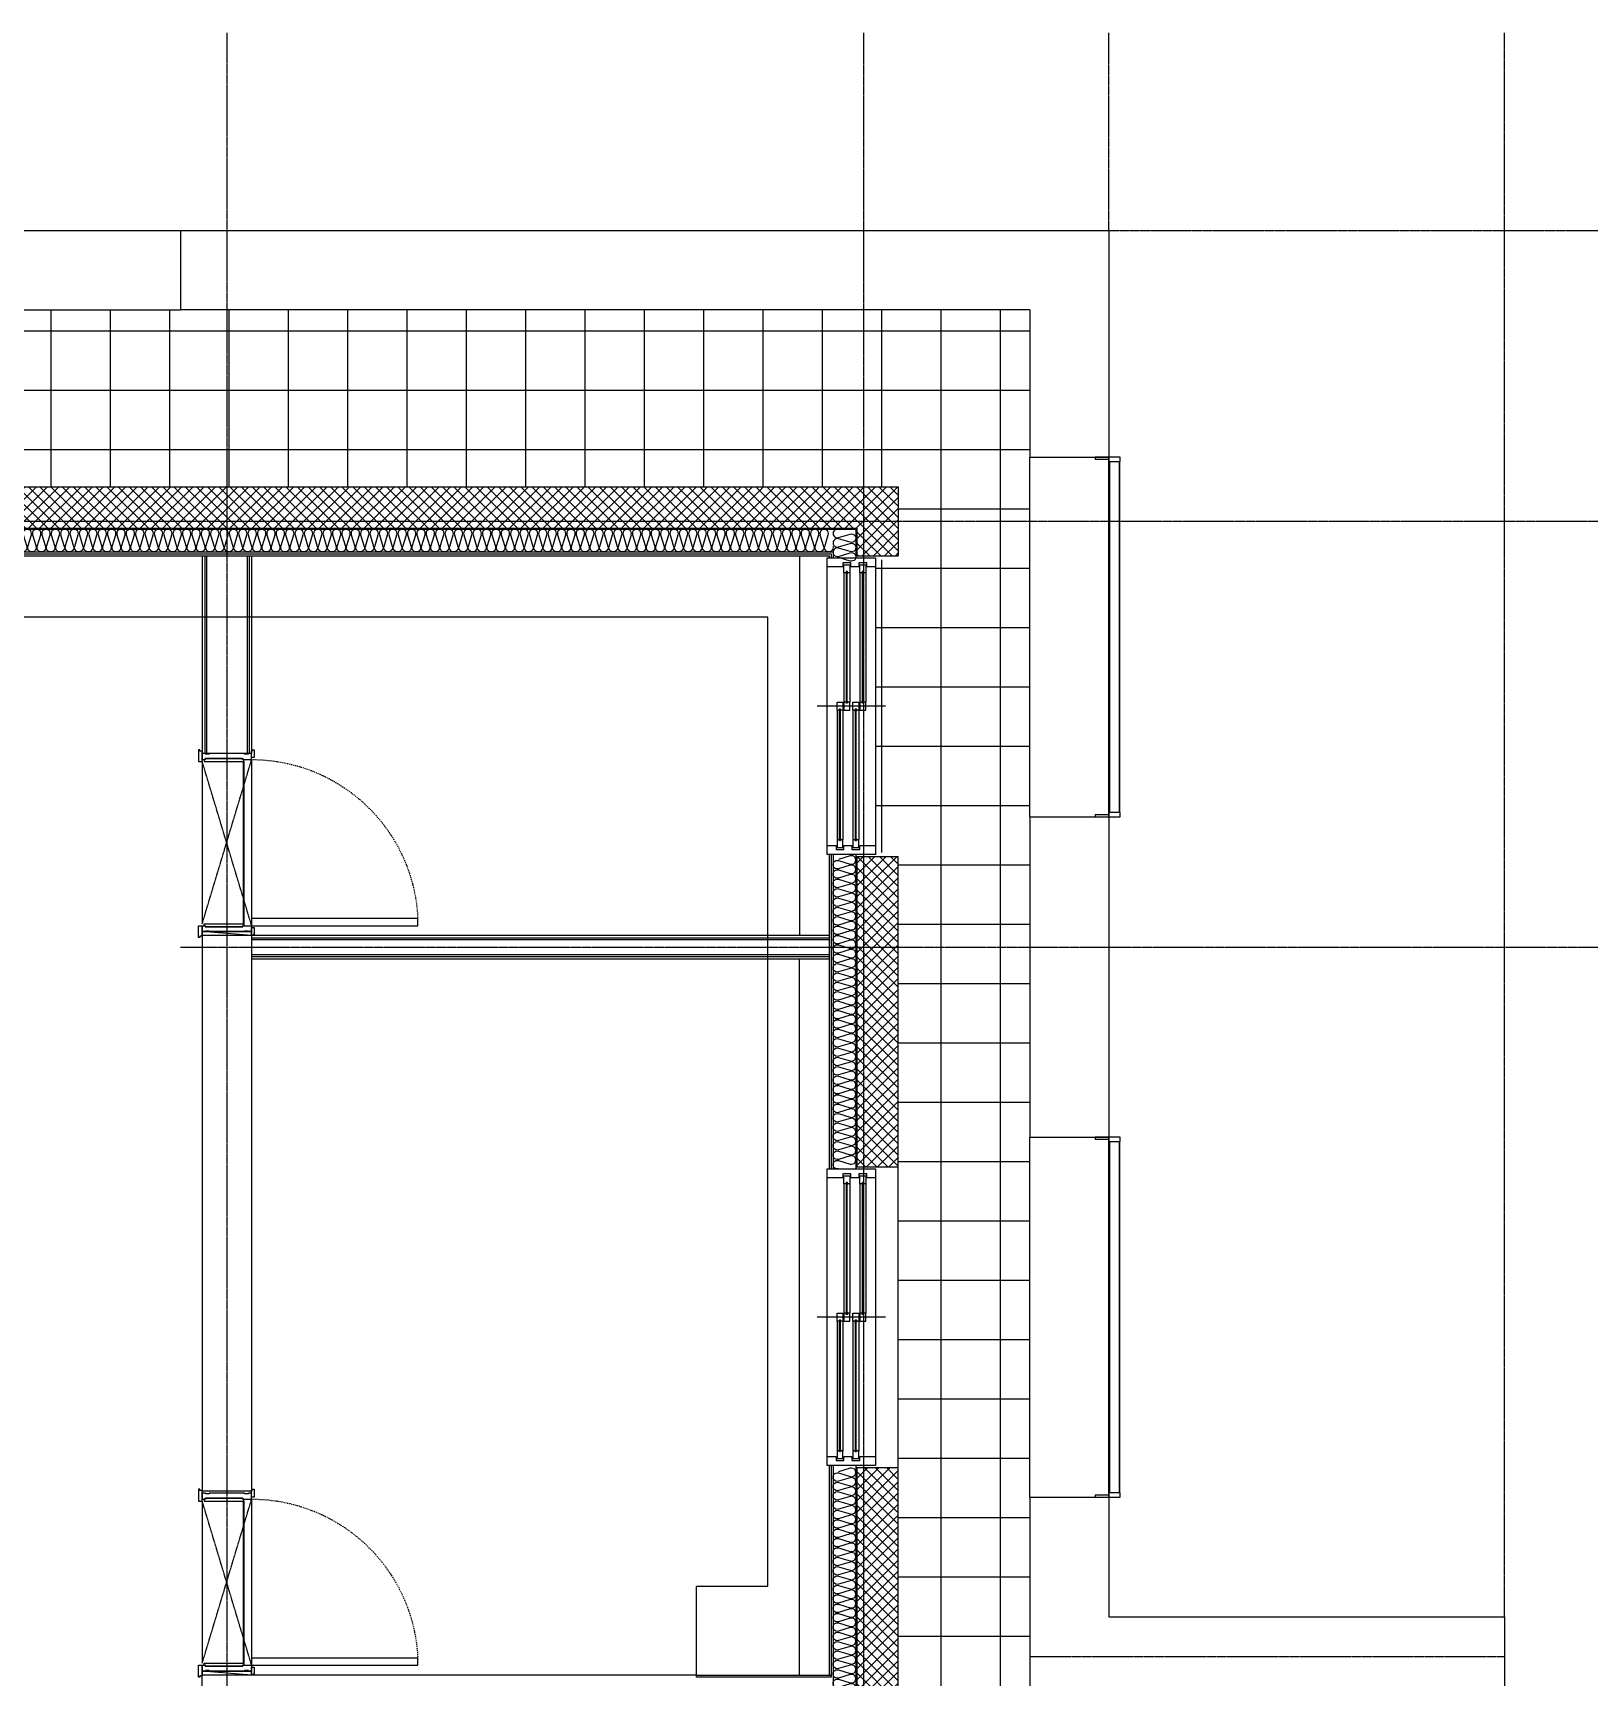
# Model space of a CAD drawing. Header units: millimetres. Extents: x 18456 to 179493, y -203649 to 469211.
# Drawn here: x 150843 to 158712, y 204891 to 213206 of the extents above; entities that cross this region are included whole.
import ezdxf

# ---------------------------------------------------------------- set-up
doc = ezdxf.new("R2010")
doc.units = ezdxf.units.MM
for name, pattern in [('X-평면도(기본형)$0$CEN', [52.5, 50, -1, 0.5, -1]), ('X-평면도(기본형)$0$DASHDOTX2', [2, 1, -0.5, 0, -0.5]), ('X-평면도(기본형)$0$HID', [2.8, 1.8, -1]), ('X-평면도(기본형)$0$HID2', [7.5, 6, -1.5])]:
    doc.linetypes.add(name, pattern=pattern)
for name, color, linetype, true_color in [('X-평면도(기본형)$0$40HAT', 9, 'Continuous', 0x808080), ('X-평면도(기본형)$0$4ELE', 4, 'Continuous', 0x00ffff), ('X-평면도(기본형)$0$4GYP', 4, 'Continuous', 0x00ffff), ('X-평면도(기본형)$0$7GYP', 7, 'Continuous', 0x000000), ('X-평면도(기본형)$0$AHID', 5, 'X-평면도(기본형)$0$HID', 0x0000ff), ('X-평면도(기본형)$0$CEN', 1, 'X-평면도(기본형)$0$CEN', 0xff0000), ('X-평면도(기본형)$0$DOOR', 4, 'Continuous', 0x00ffff), ('X-평면도(기본형)$0$ETC', 9, 'Continuous', 0x808080), ('X-평면도(기본형)$0$FIN', 9, 'Continuous', 0x808080), ('X-평면도(기본형)$0$INS', 9, 'Continuous', 0x808080), ('X-평면도(기본형)$0$INSUL', 9, 'Continuous', 0x808080), ('X-평면도(기본형)$0$TIL', 5, 'Continuous', 0x0000ff), ('X-평면도(기본형)$0$UIS', 7, 'X-평면도(기본형)$0$HID2', 0x000000), ('X-평면도(기본형)$0$W1', 2, 'Continuous', 0xffff00), ('X-평면도(기본형)$0$W2', 3, 'Continuous', 0x00ff00), ('X-평면도(기본형)$0$WID', 4, 'Continuous', 0x00ffff)]:
    doc.layers.add(name, color=color, linetype=linetype, true_color=true_color)
pattern_1 = [(315, (-175757.42, 45286.295), (28.2842712, 28.2842712), []), (45, (-175757.42, 45286.295), (-28.2842712, 28.2842712), [])]

# ---------------------------------------------------------------- blocks, each defined once
blk = doc.blocks.new('U66 (X-평면도(기본형)$0$ng)')
at = {"color": 0, "linetype": 'ByBlock', "lineweight": -2}
for p, q in [((-910, -103.5), (-910, 22.5)), ((-910, 22.5), (-900, 22.5)), ((-900, 22.5), (-900, -47.5)), ((900, 22.5), (910, 22.5)), ((900, -47.5), (900, 22.5)), ((910, 22.5), (910, -103.5)), ((-910, -47.5), (-888, -47.5)), ((-888, -47.5), (-888, -50.5)), ((888, -50.5), (-888, -50.5)), ((-888, -50.5), (-888, -100.5)), ((-888, -50.5), (888, -50.5)), ((888, -50.5), (888, -47.5)), ((888, -47.5), (910, -47.5)), ((888, -100.5), (888, -50.5)), ((-888, -103.5), (-910, -103.5)), ((-888, -100.5), (888, -100.5)), ((888, -100.5), (-888, -100.5)), ((-888, -100.5), (-888, -103.5)), ((888, -103.5), (888, -100.5)), ((910, -103.5), (888, -103.5))]:
    blk.add_line(p, q, dxfattribs=at)
blk = doc.blocks.new('X-평면도(기본형)$0$DW1500')
at = {"layer": 'X-평면도(기본형)$0$WID', "color": 8, "true_color": 0x808080}
for p, q in [((1455, 0), (45, 0)), ((766.5, -63), (1428.5, -63)), ((766.5, -63), (766.5, -67)), ((766.5, -67), (1428.5, -67)), ((1428.5, -63), (1428.5, -67)), ((71.5, -98), (733.5, -98)), ((71.5, -98), (71.5, -102)), ((71.5, -102), (733.5, -102)), ((733.5, -98), (733.5, -102)), ((766.5, -143), (1428.5, -143)), ((766.5, -143), (766.5, -147)), ((766.5, -147), (1428.5, -147)), ((1428.5, -143), (1428.5, -147)), ((45, -245), (1455, -245)), ((71.5, -178), (733.5, -178)), ((71.5, -178), (71.5, -182)), ((71.5, -182), (733.5, -182)), ((733.5, -178), (733.5, -182))]:
    blk.add_line(p, q, dxfattribs=at)
at = {"layer": 'X-평면도(기본형)$0$WID', "color": 1, "true_color": 0xff0000}
blk.add_line((750, 50), (750, -295), dxfattribs=at)
at = {"layer": 'X-평면도(기본형)$0$WID'}
for p, q in [((1425, -50), (770, -50)), ((1425, -80), (770, -80)), ((730, -85), (75, -85)), ((730, -115), (75, -115)), ((730, -165), (75, -165)), ((1425, -130), (770, -130)), ((1425, -160), (770, -160)), ((730, -195), (75, -195))]:
    blk.add_line(p, q, dxfattribs=at)
for points in [[(0, -245), (45, -245), (45, -200), (25, -200), (25, -160), (45, -160), (45, -120), (25, -120), (25, -80), (45, -80), (45, 0), (0, 0)], [(1500, 0), (1455, 0), (1455, -45), (1475, -45), (1475, -85), (1455, -85), (1455, -125), (1475, -125), (1475, -165), (1455, -165), (1455, -245), (1500, -245)], [(770, -80), (730, -80), (730, -50), (770, -50), (770, -60), (764.5, -61.8), (764.5, -68.2), (770, -70)], [(1425, -80), (1465, -80), (1465, -50), (1425, -50), (1425, -60), (1430.5, -61.8), (1430.5, -68.2), (1425, -70)], [(75, -115), (35, -115), (35, -85), (75, -85), (75, -95), (69.5, -96.8), (69.5, -103.2), (75, -105)], [(75, -195), (35, -195), (35, -165), (75, -165), (75, -175), (69.5, -176.8), (69.5, -183.2), (75, -185)], [(730, -115), (770, -115), (770, -85), (730, -85), (730, -95), (735.5, -96.8), (735.5, -103.2), (730, -105)], [(770, -160), (730, -160), (730, -130), (770, -130), (770, -140), (764.5, -141.8), (764.5, -148.2), (770, -150)], [(730, -195), (770, -195), (770, -165), (730, -165), (730, -175), (735.5, -176.8), (735.5, -183.2), (730, -185)], [(1425, -160), (1465, -160), (1465, -130), (1425, -130), (1425, -140), (1430.5, -141.8), (1430.5, -148.2), (1425, -150)]]:
    blk.add_lwpolyline(points, close=True, dxfattribs=at)
at = {"layer": 'X-평면도(기본형)$0$WID', "color": 8, "true_color": 0x808080}
for points in [[(770, -59.2), (772.7, -60.6), (773.3, -61.6), (773.8, -63)], [(770, -70.8), (772.7, -69.4), (773.3, -68.4), (773.8, -67)], [(1425, -59.2), (1422.3, -60.6), (1421.7, -61.6), (1421.2, -63)], [(1425, -70.8), (1422.3, -69.4), (1421.7, -68.4), (1421.2, -67)], [(75, -94.2), (77.7, -95.6), (78.3, -96.6), (78.8, -98)], [(75, -105.8), (77.7, -104.4), (78.3, -103.4), (78.8, -102)], [(730, -94.2), (727.3, -95.6), (726.7, -96.6), (726.2, -98)], [(730, -105.8), (727.3, -104.4), (726.7, -103.4), (726.2, -102)], [(770, -139.2), (772.7, -140.6), (773.3, -141.6), (773.8, -143)], [(770, -150.8), (772.7, -149.4), (773.3, -148.4), (773.8, -147)], [(1425, -139.2), (1422.3, -140.6), (1421.7, -141.6), (1421.2, -143)], [(1425, -150.8), (1422.3, -149.4), (1421.7, -148.4), (1421.2, -147)], [(75, -174.2), (77.7, -175.6), (78.3, -176.6), (78.8, -178)], [(75, -185.8), (77.7, -184.4), (78.3, -183.4), (78.8, -182)], [(730, -174.2), (727.3, -175.6), (726.7, -176.6), (726.2, -178)], [(730, -185.8), (727.3, -184.4), (726.7, -183.4), (726.2, -182)]]:
    blk.add_lwpolyline(points, dxfattribs=at)
blk = doc.blocks.new('U180 (X-평면도(기본형)$0$ins-l)')
at = {"layer": 'X-평면도(기본형)$0$INSUL', "color": 8, "true_color": 0x808080}
for p, q in [((36.9, 24.2), (21.4, 75.8)), ((57.5, 75.8), (42, 24.2)), ((78.1, 24.2), (62.6, 75.8)), ((98.7, 75.8), (83.2, 24.2)), ((119.3, 24.2), (103.8, 75.8)), ((139.9, 75.8), (124.5, 24.2)), ((160.5, 24.2), (145.1, 75.8)), ((181.1, 75.8), (165.7, 24.2)), ((201.7, 24.2), (186.3, 75.8)), ((222.3, 75.8), (206.9, 24.2)), ((243, 24.2), (227.5, 75.8)), ((263.6, 75.8), (248.1, 24.2)), ((284.2, 24.2), (268.7, 75.8)), ((304.8, 75.8), (289.3, 24.2)), ((325.4, 24.2), (309.9, 75.8)), ((346, 75.8), (330.6, 24.2)), ((366.6, 24.2), (351.2, 75.8)), ((387.2, 75.8), (371.8, 24.2)), ((407.8, 24.2), (392.4, 75.8)), ((428.4, 75.8), (413, 24.2)), ((449.1, 24.2), (433.6, 75.8)), ((469.7, 75.8), (454.2, 24.2)), ((490.3, 24.2), (474.8, 75.8)), ((510.9, 75.8), (495.4, 24.2)), ((531.5, 24.2), (516, 75.8)), ((552.1, 75.8), (536.6, 24.2)), ((572.7, 24.2), (557.3, 75.8)), ((593.3, 75.8), (577.9, 24.2)), ((613.9, 24.2), (598.5, 75.8)), ((634.5, 75.8), (619.1, 24.2)), ((655.2, 24.2), (639.7, 75.8)), ((675.8, 75.8), (660.3, 24.2)), ((696.4, 24.2), (680.9, 75.8)), ((717, 75.8), (701.5, 24.2)), ((737.6, 24.2), (722.1, 75.8)), ((758.2, 75.8), (742.7, 24.2)), ((778.8, 24.2), (763.4, 75.8)), ((799.4, 75.8), (784, 24.2)), ((820, 24.2), (804.6, 75.8)), ((840.6, 75.8), (825.2, 24.2)), ((861.3, 24.2), (845.8, 75.8)), ((881.9, 75.8), (866.4, 24.2)), ((902.5, 24.2), (887, 75.8)), ((923.1, 75.8), (907.6, 24.2)), ((943.7, 24.2), (928.2, 75.8)), ((964.3, 75.8), (948.8, 24.2)), ((984.9, 24.2), (969.5, 75.8)), ((1005.5, 75.8), (990.1, 24.2)), ((1026.1, 24.2), (1010.7, 75.8)), ((1046.7, 75.8), (1031.3, 24.2)), ((1067.4, 24.2), (1051.9, 75.8)), ((1088, 75.8), (1072.5, 24.2)), ((1108.6, 24.2), (1093.1, 75.8)), ((1129.2, 75.8), (1113.7, 24.2)), ((1149.8, 24.2), (1134.3, 75.8)), ((1170.4, 75.8), (1154.9, 24.2))]:
    blk.add_line(p, q, dxfattribs=at)
at = {"layer": 'X-평면도(기본형)$0$INSUL', "color": 8, "true_color": 0x808080, "extrusion": (0, 0, -1)}
for centre in [(-39.4, 81.2), (-80.7, 81.2), (-121.9, 81.2), (-163.1, 81.2), (-204.3, 81.2), (-245.5, 81.2), (-286.8, 81.2), (-328, 81.2), (-369.2, 81.2), (-410.4, 81.2), (-451.6, 81.2), (-492.9, 81.2), (-534.1, 81.2), (-575.3, 81.2), (-616.5, 81.2), (-657.7, 81.2), (-699, 81.2), (-740.2, 81.2), (-781.4, 81.2), (-822.6, 81.2), (-863.8, 81.2), (-905.1, 81.2), (-946.3, 81.2), (-987.5, 81.2), (-1028.7, 81.2), (-1069.9, 81.2), (-1111.1, 81.2), (-1152.4, 81.2)]:
    blk.add_arc(centre, 18.8, 343.30076, 196.69924, dxfattribs=at)
at = {"layer": 'X-평면도(기본형)$0$INSUL', "color": 8, "true_color": 0x808080}
for centre in [(18.8, 18.8), (60, 18.8), (101.3, 18.8), (142.5, 18.8), (183.7, 18.8), (224.9, 18.8), (266.1, 18.8), (307.4, 18.8), (348.6, 18.8), (389.8, 18.8), (431, 18.8), (472.2, 18.8), (513.5, 18.8), (554.7, 18.8), (595.9, 18.8), (637.1, 18.8), (678.3, 18.8), (719.6, 18.8), (760.8, 18.8), (802, 18.8), (843.2, 18.8), (884.4, 18.8), (925.7, 18.8), (966.9, 18.8), (1008.1, 18.8), (1049.3, 18.8), (1090.5, 18.8), (1131.8, 18.8)]:
    blk.add_arc(centre, 18.8, 163.30076, 16.69924, dxfattribs=at)
blk = doc.blocks.new('U148 (X-평면도(기본형)$0$ins-l)')
at = {"layer": 'X-평면도(기본형)$0$INSUL', "color": 8, "true_color": 0x808080}
for p, q in [((36.9, 24.2), (21.4, 75.8)), ((57.5, 75.8), (42, 24.2)), ((78.1, 24.2), (62.6, 75.8)), ((98.7, 75.8), (83.2, 24.2)), ((119.3, 24.2), (103.8, 75.8)), ((139.9, 75.8), (124.5, 24.2))]:
    blk.add_line(p, q, dxfattribs=at)
at = {"layer": 'X-평면도(기본형)$0$INSUL', "color": 8, "true_color": 0x808080, "extrusion": (0, 0, -1)}
for centre in [(-39.4, 81.2), (-80.7, 81.2), (-121.9, 81.2)]:
    blk.add_arc(centre, 18.8, 343.30076, 196.69924, dxfattribs=at)
at = {"layer": 'X-평면도(기본형)$0$INSUL', "color": 8, "true_color": 0x808080}
for centre in [(18.8, 18.8), (60, 18.8), (101.3, 18.8)]:
    blk.add_arc(centre, 18.8, 163.30076, 16.69924, dxfattribs=at)
blk = doc.blocks.new('U149 (X-평면도(기본형)$0$ins-l)')
at = {"layer": 'X-평면도(기본형)$0$INSUL', "color": 8, "true_color": 0x808080}
for p, q in [((36.9, 24.2), (21.4, 75.8)), ((57.5, 75.8), (42, 24.2)), ((78.1, 24.2), (62.6, 75.8)), ((98.7, 75.8), (83.2, 24.2)), ((119.3, 24.2), (103.8, 75.8)), ((139.9, 75.8), (124.5, 24.2)), ((160.5, 24.2), (145.1, 75.8)), ((181.1, 75.8), (165.7, 24.2)), ((201.7, 24.2), (186.3, 75.8)), ((222.3, 75.8), (206.9, 24.2)), ((243, 24.2), (227.5, 75.8)), ((263.6, 75.8), (248.1, 24.2)), ((284.2, 24.2), (268.7, 75.8)), ((304.8, 75.8), (289.3, 24.2)), ((325.4, 24.2), (309.9, 75.8)), ((346, 75.8), (330.6, 24.2)), ((366.6, 24.2), (351.2, 75.8)), ((387.2, 75.8), (371.8, 24.2)), ((407.8, 24.2), (392.4, 75.8)), ((428.4, 75.8), (413, 24.2)), ((449.1, 24.2), (433.6, 75.8)), ((469.7, 75.8), (454.2, 24.2)), ((490.3, 24.2), (474.8, 75.8)), ((510.9, 75.8), (495.4, 24.2)), ((531.5, 24.2), (516, 75.8)), ((552.1, 75.8), (536.6, 24.2)), ((572.7, 24.2), (557.3, 75.8)), ((593.3, 75.8), (577.9, 24.2)), ((613.9, 24.2), (598.5, 75.8)), ((634.5, 75.8), (619.1, 24.2)), ((655.2, 24.2), (639.7, 75.8)), ((675.8, 75.8), (660.3, 24.2)), ((696.4, 24.2), (680.9, 75.8)), ((717, 75.8), (701.5, 24.2)), ((737.6, 24.2), (722.1, 75.8)), ((758.2, 75.8), (742.7, 24.2)), ((778.8, 24.2), (763.4, 75.8)), ((799.4, 75.8), (784, 24.2)), ((820, 24.2), (804.6, 75.8)), ((840.6, 75.8), (825.2, 24.2)), ((861.3, 24.2), (845.8, 75.8)), ((881.9, 75.8), (866.4, 24.2)), ((902.5, 24.2), (887, 75.8)), ((923.1, 75.8), (907.6, 24.2)), ((943.7, 24.2), (928.2, 75.8)), ((964.3, 75.8), (948.8, 24.2)), ((984.9, 24.2), (969.5, 75.8)), ((1005.5, 75.8), (990.1, 24.2)), ((1026.1, 24.2), (1010.7, 75.8)), ((1046.7, 75.8), (1031.3, 24.2)), ((1067.4, 24.2), (1051.9, 75.8)), ((1088, 75.8), (1072.5, 24.2)), ((1108.6, 24.2), (1093.1, 75.8)), ((1129.2, 75.8), (1113.7, 24.2)), ((1149.8, 24.2), (1134.3, 75.8)), ((1170.4, 75.8), (1154.9, 24.2)), ((1191, 24.2), (1175.6, 75.8)), ((1211.6, 75.8), (1196.2, 24.2)), ((1232.2, 24.2), (1216.8, 75.8)), ((1252.8, 75.8), (1237.4, 24.2)), ((1273.5, 24.2), (1258, 75.8)), ((1294.1, 75.8), (1278.6, 24.2)), ((1314.7, 24.2), (1299.2, 75.8)), ((1335.3, 75.8), (1319.8, 24.2)), ((1355.9, 24.2), (1340.4, 75.8)), ((1376.5, 75.8), (1361, 24.2)), ((1397.1, 24.2), (1381.7, 75.8)), ((1417.7, 75.8), (1402.3, 24.2)), ((1438.3, 24.2), (1422.9, 75.8)), ((1458.9, 75.8), (1443.5, 24.2)), ((1479.5, 24.2), (1464.1, 75.8)), ((1500.2, 75.8), (1484.7, 24.2)), ((1520.8, 24.2), (1505.3, 75.8)), ((1541.4, 75.8), (1525.9, 24.2)), ((1562, 24.2), (1546.5, 75.8)), ((1582.6, 75.8), (1567.1, 24.2)), ((1603.2, 24.2), (1587.8, 75.8)), ((1623.8, 75.8), (1608.4, 24.2)), ((1644.4, 24.2), (1629, 75.8)), ((1665, 75.8), (1649.6, 24.2)), ((1685.6, 24.2), (1670.2, 75.8)), ((1706.3, 75.8), (1690.8, 24.2)), ((1726.9, 24.2), (1711.4, 75.8)), ((1747.5, 75.8), (1732, 24.2)), ((1768.1, 24.2), (1752.6, 75.8)), ((1788.7, 75.8), (1773.2, 24.2)), ((1809.3, 24.2), (1793.8, 75.8)), ((1829.9, 75.8), (1814.5, 24.2)), ((1850.5, 24.2), (1835.1, 75.8)), ((1871.1, 75.8), (1855.7, 24.2)), ((1891.7, 24.2), (1876.3, 75.8)), ((1912.4, 75.8), (1896.9, 24.2)), ((1933, 24.2), (1917.5, 75.8)), ((1953.6, 75.8), (1938.1, 24.2)), ((1974.2, 24.2), (1958.7, 75.8)), ((1994.8, 75.8), (1979.3, 24.2)), ((2015.4, 24.2), (1999.9, 75.8)), ((2036, 75.8), (2020.6, 24.2)), ((2056.6, 24.2), (2041.2, 75.8)), ((2077.2, 75.8), (2061.8, 24.2)), ((2097.8, 24.2), (2082.4, 75.8)), ((2118.5, 75.8), (2103, 24.2)), ((2139.1, 24.2), (2123.6, 75.8)), ((2159.7, 75.8), (2144.2, 24.2)), ((2180.3, 24.2), (2164.8, 75.8)), ((2200.9, 75.8), (2185.4, 24.2)), ((2221.5, 24.2), (2206, 75.8)), ((2242.1, 75.8), (2226.7, 24.2)), ((2262.7, 24.2), (2247.3, 75.8)), ((2283.3, 75.8), (2267.9, 24.2)), ((2303.9, 24.2), (2288.5, 75.8)), ((2324.6, 75.8), (2309.1, 24.2)), ((2345.2, 24.2), (2329.7, 75.8)), ((2365.8, 75.8), (2350.3, 24.2)), ((2386.4, 24.2), (2370.9, 75.8)), ((2407, 75.8), (2391.5, 24.2)), ((2427.6, 24.2), (2412.1, 75.8)), ((2448.2, 75.8), (2432.8, 24.2)), ((2468.8, 24.2), (2453.4, 75.8)), ((2489.4, 75.8), (2474, 24.2)), ((2510, 24.2), (2494.6, 75.8)), ((2530.7, 75.8), (2515.2, 24.2)), ((2551.3, 24.2), (2535.8, 75.8)), ((2571.9, 75.8), (2556.4, 24.2)), ((2592.5, 24.2), (2577, 75.8)), ((2613.1, 75.8), (2597.6, 24.2)), ((2633.7, 24.2), (2618.2, 75.8)), ((2654.3, 75.8), (2638.9, 24.2)), ((2674.9, 24.2), (2659.5, 75.8)), ((2695.5, 75.8), (2680.1, 24.2)), ((2716.1, 24.2), (2700.7, 75.8)), ((2736.7, 75.8), (2721.3, 24.2)), ((2757.4, 24.2), (2741.9, 75.8)), ((2778, 75.8), (2762.5, 24.2)), ((2798.6, 24.2), (2783.1, 75.8)), ((2819.2, 75.8), (2803.7, 24.2)), ((2839.8, 24.2), (2824.3, 75.8)), ((2860.4, 75.8), (2845, 24.2)), ((2881, 24.2), (2865.6, 75.8)), ((2901.6, 75.8), (2886.2, 24.2)), ((2922.2, 24.2), (2906.8, 75.8)), ((2942.8, 75.8), (2927.4, 24.2)), ((2963.5, 24.2), (2948, 75.8)), ((2984.1, 75.8), (2968.6, 24.2)), ((3004.7, 24.2), (2989.2, 75.8)), ((3025.3, 75.8), (3009.8, 24.2)), ((3045.9, 24.2), (3030.4, 75.8)), ((3066.5, 75.8), (3051, 24.2)), ((3087.1, 24.2), (3071.7, 75.8)), ((3107.7, 75.8), (3092.3, 24.2)), ((3128.3, 24.2), (3112.9, 75.8)), ((3148.9, 75.8), (3133.5, 24.2)), ((3169.6, 24.2), (3154.1, 75.8)), ((3190.2, 75.8), (3174.7, 24.2)), ((3210.8, 24.2), (3195.3, 75.8)), ((3231.4, 75.8), (3215.9, 24.2)), ((3252, 24.2), (3236.5, 75.8)), ((3272.6, 75.8), (3257.1, 24.2)), ((3293.2, 24.2), (3277.8, 75.8)), ((3313.8, 75.8), (3298.4, 24.2)), ((3334.4, 24.2), (3319, 75.8)), ((3355, 75.8), (3339.6, 24.2)), ((3375.7, 24.2), (3360.2, 75.8)), ((3396.3, 75.8), (3380.8, 24.2)), ((3416.9, 24.2), (3401.4, 75.8)), ((3437.5, 75.8), (3422, 24.2)), ((3458.1, 24.2), (3442.6, 75.8)), ((3478.7, 75.8), (3463.2, 24.2)), ((3499.3, 24.2), (3483.9, 75.8)), ((3519.9, 75.8), (3504.5, 24.2)), ((3540.5, 24.2), (3525.1, 75.8)), ((3561.1, 75.8), (3545.7, 24.2)), ((3581.8, 24.2), (3566.3, 75.8)), ((3602.4, 75.8), (3586.9, 24.2)), ((3623, 24.2), (3607.5, 75.8)), ((3643.6, 75.8), (3628.1, 24.2)), ((3664.2, 24.2), (3648.7, 75.8)), ((3684.8, 75.8), (3669.3, 24.2)), ((3705.4, 24.2), (3690, 75.8)), ((3726, 75.8), (3710.6, 24.2)), ((3746.6, 24.2), (3731.2, 75.8)), ((3767.2, 75.8), (3751.8, 24.2)), ((3787.9, 24.2), (3772.4, 75.8)), ((3808.5, 75.8), (3793, 24.2))]:
    blk.add_line(p, q, dxfattribs=at)
at = {"layer": 'X-평면도(기본형)$0$INSUL', "color": 8, "true_color": 0x808080, "extrusion": (0, 0, -1)}
for centre in [(-39.4, 81.2), (-80.7, 81.2), (-121.9, 81.2), (-163.1, 81.2), (-204.3, 81.2), (-245.5, 81.2), (-286.8, 81.2), (-328, 81.2), (-369.2, 81.2), (-410.4, 81.2), (-451.6, 81.2), (-492.9, 81.2), (-534.1, 81.2), (-575.3, 81.2), (-616.5, 81.2), (-657.7, 81.2), (-699, 81.2), (-740.2, 81.2), (-781.4, 81.2), (-822.6, 81.2), (-863.8, 81.2), (-905.1, 81.2), (-946.3, 81.2), (-987.5, 81.2), (-1028.7, 81.2), (-1069.9, 81.2), (-1111.1, 81.2), (-1152.4, 81.2), (-1193.6, 81.2), (-1234.8, 81.2), (-1276, 81.2), (-1317.2, 81.2), (-1358.5, 81.2), (-1399.7, 81.2), (-1440.9, 81.2), (-1482.1, 81.2), (-1523.3, 81.2), (-1564.6, 81.2), (-1605.8, 81.2), (-1647, 81.2), (-1688.2, 81.2), (-1729.4, 81.2), (-1770.7, 81.2), (-1811.9, 81.2), (-1853.1, 81.2), (-1894.3, 81.2), (-1935.5, 81.2), (-1976.8, 81.2), (-2018, 81.2), (-2059.2, 81.2), (-2100.4, 81.2), (-2141.6, 81.2), (-2182.9, 81.2), (-2224.1, 81.2), (-2265.3, 81.2), (-2306.5, 81.2), (-2347.7, 81.2), (-2389, 81.2), (-2430.2, 81.2), (-2471.4, 81.2), (-2512.6, 81.2), (-2553.8, 81.2), (-2595.1, 81.2), (-2636.3, 81.2), (-2677.5, 81.2), (-2718.7, 81.2), (-2759.9, 81.2), (-2801.2, 81.2), (-2842.4, 81.2), (-2883.6, 81.2), (-2924.8, 81.2), (-2966, 81.2), (-3007.3, 81.2), (-3048.5, 81.2), (-3089.7, 81.2), (-3130.9, 81.2), (-3172.1, 81.2), (-3213.4, 81.2), (-3254.6, 81.2), (-3295.8, 81.2), (-3337, 81.2), (-3378.2, 81.2), (-3419.4, 81.2), (-3460.7, 81.2), (-3501.9, 81.2), (-3543.1, 81.2), (-3584.3, 81.2), (-3625.5, 81.2), (-3666.8, 81.2), (-3708, 81.2), (-3749.2, 81.2), (-3790.4, 81.2)]:
    blk.add_arc(centre, 18.8, 343.30076, 196.69924, dxfattribs=at)
at = {"layer": 'X-평면도(기본형)$0$INSUL', "color": 8, "true_color": 0x808080}
for centre in [(18.8, 18.8), (60, 18.8), (101.3, 18.8), (142.5, 18.8), (183.7, 18.8), (224.9, 18.8), (266.1, 18.8), (307.4, 18.8), (348.6, 18.8), (389.8, 18.8), (431, 18.8), (472.2, 18.8), (513.5, 18.8), (554.7, 18.8), (595.9, 18.8), (637.1, 18.8), (678.3, 18.8), (719.6, 18.8), (760.8, 18.8), (802, 18.8), (843.2, 18.8), (884.4, 18.8), (925.7, 18.8), (966.9, 18.8), (1008.1, 18.8), (1049.3, 18.8), (1090.5, 18.8), (1131.8, 18.8), (1173, 18.8), (1214.2, 18.8), (1255.4, 18.8), (1296.6, 18.8), (1337.9, 18.8), (1379.1, 18.8), (1420.3, 18.8), (1461.5, 18.8), (1502.7, 18.8), (1544, 18.8), (1585.2, 18.8), (1626.4, 18.8), (1667.6, 18.8), (1708.8, 18.8), (1750.1, 18.8), (1791.3, 18.8), (1832.5, 18.8), (1873.7, 18.8), (1914.9, 18.8), (1956.2, 18.8), (1997.4, 18.8), (2038.6, 18.8), (2079.8, 18.8), (2121, 18.8), (2162.2, 18.8), (2203.5, 18.8), (2244.7, 18.8), (2285.9, 18.8), (2327.1, 18.8), (2368.3, 18.8), (2409.6, 18.8), (2450.8, 18.8), (2492, 18.8), (2533.2, 18.8), (2574.4, 18.8), (2615.7, 18.8), (2656.9, 18.8), (2698.1, 18.8), (2739.3, 18.8), (2780.5, 18.8), (2821.8, 18.8), (2863, 18.8), (2904.2, 18.8), (2945.4, 18.8), (2986.6, 18.8), (3027.9, 18.8), (3069.1, 18.8), (3110.3, 18.8), (3151.5, 18.8), (3192.7, 18.8), (3234, 18.8), (3275.2, 18.8), (3316.4, 18.8), (3357.6, 18.8), (3398.8, 18.8), (3440.1, 18.8), (3481.3, 18.8), (3522.5, 18.8), (3563.7, 18.8), (3604.9, 18.8), (3646.2, 18.8), (3687.4, 18.8), (3728.6, 18.8), (3769.8, 18.8)]:
    blk.add_arc(centre, 18.8, 163.30076, 16.69924, dxfattribs=at)
blk = doc.blocks.new('U72 (X-평면도(기본형)$0$ins-l)')
at = {"layer": 'X-평면도(기본형)$0$INSUL', "color": 8, "true_color": 0x808080}
for p, q in [((36.9, 24.2), (21.4, 75.8)), ((57.5, 75.8), (42, 24.2)), ((78.1, 24.2), (62.6, 75.8)), ((98.7, 75.8), (83.2, 24.2)), ((119.3, 24.2), (103.8, 75.8)), ((139.9, 75.8), (124.5, 24.2)), ((160.5, 24.2), (145.1, 75.8)), ((181.1, 75.8), (165.7, 24.2)), ((201.7, 24.2), (186.3, 75.8)), ((222.3, 75.8), (206.9, 24.2)), ((243, 24.2), (227.5, 75.8)), ((263.6, 75.8), (248.1, 24.2)), ((284.2, 24.2), (268.7, 75.8)), ((304.8, 75.8), (289.3, 24.2)), ((325.4, 24.2), (309.9, 75.8)), ((346, 75.8), (330.6, 24.2)), ((366.6, 24.2), (351.2, 75.8)), ((387.2, 75.8), (371.8, 24.2)), ((407.8, 24.2), (392.4, 75.8)), ((428.4, 75.8), (413, 24.2)), ((449.1, 24.2), (433.6, 75.8)), ((469.7, 75.8), (454.2, 24.2)), ((490.3, 24.2), (474.8, 75.8)), ((510.9, 75.8), (495.4, 24.2)), ((531.5, 24.2), (516, 75.8)), ((552.1, 75.8), (536.6, 24.2)), ((572.7, 24.2), (557.3, 75.8)), ((593.3, 75.8), (577.9, 24.2)), ((613.9, 24.2), (598.5, 75.8)), ((634.5, 75.8), (619.1, 24.2)), ((655.2, 24.2), (639.7, 75.8)), ((675.8, 75.8), (660.3, 24.2)), ((696.4, 24.2), (680.9, 75.8)), ((717, 75.8), (701.5, 24.2)), ((737.6, 24.2), (722.1, 75.8)), ((758.2, 75.8), (742.7, 24.2)), ((778.8, 24.2), (763.4, 75.8)), ((799.4, 75.8), (784, 24.2)), ((820, 24.2), (804.6, 75.8)), ((840.6, 75.8), (825.2, 24.2)), ((861.3, 24.2), (845.8, 75.8)), ((881.9, 75.8), (866.4, 24.2)), ((902.5, 24.2), (887, 75.8)), ((923.1, 75.8), (907.6, 24.2)), ((943.7, 24.2), (928.2, 75.8)), ((964.3, 75.8), (948.8, 24.2)), ((984.9, 24.2), (969.5, 75.8)), ((1005.5, 75.8), (990.1, 24.2)), ((1026.1, 24.2), (1010.7, 75.8)), ((1046.7, 75.8), (1031.3, 24.2)), ((1067.4, 24.2), (1051.9, 75.8)), ((1088, 75.8), (1072.5, 24.2)), ((1108.6, 24.2), (1093.1, 75.8)), ((1129.2, 75.8), (1113.7, 24.2)), ((1149.8, 24.2), (1134.3, 75.8)), ((1170.4, 75.8), (1154.9, 24.2)), ((1191, 24.2), (1175.6, 75.8)), ((1211.6, 75.8), (1196.2, 24.2)), ((1232.2, 24.2), (1216.8, 75.8)), ((1252.8, 75.8), (1237.4, 24.2)), ((1273.5, 24.2), (1258, 75.8)), ((1294.1, 75.8), (1278.6, 24.2)), ((1314.7, 24.2), (1299.2, 75.8)), ((1335.3, 75.8), (1319.8, 24.2)), ((1355.9, 24.2), (1340.4, 75.8)), ((1376.5, 75.8), (1361, 24.2))]:
    blk.add_line(p, q, dxfattribs=at)
at = {"layer": 'X-평면도(기본형)$0$INSUL', "color": 8, "true_color": 0x808080, "extrusion": (0, 0, -1)}
for centre in [(-39.4, 81.2), (-80.7, 81.2), (-121.9, 81.2), (-163.1, 81.2), (-204.3, 81.2), (-245.5, 81.2), (-286.8, 81.2), (-328, 81.2), (-369.2, 81.2), (-410.4, 81.2), (-451.6, 81.2), (-492.9, 81.2), (-534.1, 81.2), (-575.3, 81.2), (-616.5, 81.2), (-657.7, 81.2), (-699, 81.2), (-740.2, 81.2), (-781.4, 81.2), (-822.6, 81.2), (-863.8, 81.2), (-905.1, 81.2), (-946.3, 81.2), (-987.5, 81.2), (-1028.7, 81.2), (-1069.9, 81.2), (-1111.1, 81.2), (-1152.4, 81.2), (-1193.6, 81.2), (-1234.8, 81.2), (-1276, 81.2), (-1317.2, 81.2), (-1358.5, 81.2)]:
    blk.add_arc(centre, 18.8, 343.30076, 196.69924, dxfattribs=at)
at = {"layer": 'X-평면도(기본형)$0$INSUL', "color": 8, "true_color": 0x808080}
for centre in [(18.8, 18.8), (60, 18.8), (101.3, 18.8), (142.5, 18.8), (183.7, 18.8), (224.9, 18.8), (266.1, 18.8), (307.4, 18.8), (348.6, 18.8), (389.8, 18.8), (431, 18.8), (472.2, 18.8), (513.5, 18.8), (554.7, 18.8), (595.9, 18.8), (637.1, 18.8), (678.3, 18.8), (719.6, 18.8), (760.8, 18.8), (802, 18.8), (843.2, 18.8), (884.4, 18.8), (925.7, 18.8), (966.9, 18.8), (1008.1, 18.8), (1049.3, 18.8), (1090.5, 18.8), (1131.8, 18.8), (1173, 18.8), (1214.2, 18.8), (1255.4, 18.8), (1296.6, 18.8), (1337.9, 18.8)]:
    blk.add_arc(centre, 18.8, 163.30076, 16.69924, dxfattribs=at)
blk = doc.blocks.new('X-평면도(기본형)$0$wd250900')
at = {"layer": 'X-평면도(기본형)$0$DOOR', "color": 1, "linetype": 'ByBlock', "true_color": 0xff0000}
blk.add_line((-20, 250), (0, 0), dxfattribs=at)
at = {"layer": 'X-평면도(기본형)$0$DOOR', "color": 5, "true_color": 0x0000ff}
for p, q in [((860, 210), (40, 210)), ((860, 207), (40, 207))]:
    blk.add_line(p, q, dxfattribs=at)
at = {"layer": 'X-평면도(기본형)$0$DOOR'}
for points in [[(30, 250), (30, 1090), (66, 1090), (66, 250)], [(30, 250), (30, 1090), (66, 1090), (66, 250)], [(0, 250), (0, 234.1), (3, 234.1), (3, 214.1), (0, 214.1), (0, 35.9), (3, 35.9), (3, 15.9), (0, 15.9), (0, 0), (30, 0), (30, 15), (25, 15), (25, 205), (30, 205), (30, 210), (30, 250)], [(900, 250), (900, 234.1), (897, 234.1), (897, 214.1), (900, 214.1), (900, 35.9), (897, 35.9), (897, 15.9), (900, 15.9), (900, 0), (899.1, 0), (880, 0), (870, 0), (870, 15), (875, 15), (875, 205), (870, 205), (870, 210), (870, 250)], [(40, 210), (30, 210), (30, 203), (25, 203), (25, 17), (30, 17), (30, 10), (40, 10)], [(860, 210), (870, 210), (870, 203), (875, 203), (875, 17), (870, 17), (870, 10), (860, 10)]]:
    blk.add_lwpolyline(points, close=True, dxfattribs=at)
at = {"layer": 'X-평면도(기본형)$0$DOOR', "linetype": 'ByBlock'}
for points in [[(-15, 262), (-15, 257), (-20, 257), (-20, 250), (20, 250), (20, 262)], [(915, 250), (915, 255), (920, 255), (920, 262), (880, 262), (880, 250)], [(-23, 0), (-23, -12), (-30, -12), (-30, -18), (30, -18), (30, 0)], [(913, 0), (913, -12), (920, -12), (920, -18), (860, -18), (860, 0)]]:
    blk.add_lwpolyline(points, close=True, dxfattribs=at)
at = {"layer": 'X-평면도(기본형)$0$DOOR', "color": 1, "linetype": 'ByBlock', "true_color": 0xff0000}
blk.add_lwpolyline([(-20, 250), (-20, 0), (0, 0), (0, 250)], close=True, dxfattribs=at)
at = {"layer": 'X-평면도(기본형)$0$DOOR', "color": 1, "linetype": 'X-평면도(기본형)$0$HID', "true_color": 0xff0000}
blk.add_lwpolyline([(860, 0), (40, 0), (870, 250), (30, 250)], close=True, dxfattribs=at)
at = {"layer": 'X-평면도(기본형)$0$DOOR', "color": 1, "linetype": 'X-평면도(기본형)$0$DASHDOTX2', "ltscale": 5, "true_color": 0xff0000}
blk.add_arc((28.6, 249.4), 841.4, 0.03802, 87.45308, dxfattribs=at)

msp = doc.modelspace()

# ---------------------------------------------------------------- hatches: boundary and pattern name
at = {"layer": 'X-평면도(기본형)$0$40HAT'}
h = msp.add_hatch(dxfattribs=at)
h.set_pattern_fill('H3', color=256, scale=40, style=0, pattern_type=2)
h.set_pattern_definition(pattern_1)
h.paths.add_polyline_path([(150129.2, 210505.6), (150339.2, 210505.6), (150339.2, 210700.6), (155009.2, 210700.6), (155009.2, 210560.6), (155219.2, 210560.6), (155219.2, 210910.6), (150129.2, 210910.6)], flags=0)
h = msp.add_hatch(dxfattribs=at)
h.set_pattern_fill('H3', color=256, scale=40, style=0, pattern_type=2)
h.set_pattern_definition(pattern_1)
h.paths.add_polyline_path([(155009.2, 209040.6), (155219.2, 209040.6), (155219.2, 207470.6), (155009.2, 207470.6)], flags=0)
h = msp.add_hatch(dxfattribs=at)
h.set_pattern_fill('H3', color=256, scale=40, style=0, pattern_type=2)
h.set_pattern_definition(pattern_1)
h.paths.add_polyline_path([(155074.2, 202680.6), (155284.2, 202680.6), (155284.2, 203010.6), (154859.2, 203010.6), (154859.2, 204260.6), (155219.2, 204260.6), (155219.2, 205950.6), (155009.2, 205950.6), (155009.2, 204470.6), (154649.2, 204470.6), (154649.2, 202800.6), (155074.2, 202800.6)], flags=0)
at = {"layer": 'X-평면도(기본형)$0$TIL'}
h = msp.add_hatch(dxfattribs=at)
h.set_pattern_fill('H3', color=256, scale=300, angle=45, style=0, pattern_type=2)
h.set_pattern_definition([(360, (-514764.77, 308897.86), (2e-13, 300), []), (90, (-514764.77, 308897.86), (-300, 9e-14), [])])
h.paths.add_polyline_path([(155219.2, 204640.6), (155419.2, 204640.6), (155419.2, 204440.6), (155219.2, 204440.6), (155219.2, 204260.6), (154859.2, 204260.6), (154859.2, 203010.6), (155284.2, 203010.6), (155284.2, 202680.6), (155674.2, 202680.6), (155674.2, 201960.6), (155549.2, 201960.6), (155549.2, 201820.6), (155434.2, 201820.6), (155434.2, 200300.6), (155549.2, 200300.6), (155549.2, 196040.6), (154449.2, 196040.6), (154449.2, 196155.6), (151729.2, 196155.6), (151729.2, 196040.6), (143319.2, 196040.6), (143319.2, 194945.6), (155844.2, 194945.6), (155844.2, 198360.6), (157884.2, 198360.6), (157884.2, 204745.6), (155884.2, 204745.6), (155884.2, 211805.6), (148309.2, 211805.6), (148309.2, 210505.6), (150129.2, 210505.6), (150129.2, 210910.6), (155219.2, 210910.6), (155219.2, 210540.6), (155104.2, 210540.6), (155104.2, 209060.6), (155219.2, 209060.6)], flags=0)
h.paths.add_polyline_path([(149209.2, 210630.6), (149209.2, 211280.6), (149859.2, 211280.6), (149859.2, 210630.6)], flags=0)

# ---------------------------------------------------------------- linework, layer by layer
at = {"layer": 'X-평면도(기본형)$0$4ELE'}
for p, q in [((150569.2, 212205.6), (151589.2, 212205.6)), ((150569.2, 211805.6), (151589.2, 211805.6)), ((155884.2, 209240.6), (155884.2, 211060.6)), ((156284.2, 209240.6), (156284.2, 211060.6)), ((155884.2, 205800.6), (155884.2, 207620.6)), ((156284.2, 205800.6), (156284.2, 207620.6))]:
    msp.add_line(p, q, dxfattribs=at)
at = {"layer": 'X-평면도(기본형)$0$4GYP'}
for p, q in [((150469.2, 210570.6), (154879.2, 210570.6)), ((150479.2, 210560.6), (154869.2, 210560.6)), ((154869.2, 210560.6), (154869.2, 210550.6)), ((154879.2, 210570.6), (154879.2, 210550.6)), ((154869.2, 209050.6), (154869.2, 207460.6)), ((154879.2, 209050.6), (154879.2, 207460.6)), ((154869.2, 205960.6), (154869.2, 204900.6)), ((154879.2, 205960.6), (154879.2, 204900.6))]:
    msp.add_line(p, q, dxfattribs=at)
at = {"layer": 'X-평면도(기본형)$0$7GYP'}
for p, q in [((151699.2, 210560.6), (151699.2, 209560.6)), ((151711.7, 210560.6), (151711.7, 209560.6)), ((151721.2, 210560.6), (151721.2, 209560.6)), ((151927.2, 210560.6), (151927.2, 209560.6)), ((151936.7, 210560.6), (151936.7, 209560.6)), ((151949.2, 210560.6), (151949.2, 209560.6)), ((151949.2, 209560.6), (151699.2, 209560.6)), ((154869.2, 208640.6), (151949.2, 208640.6)), ((154869.2, 208628.1), (151949.2, 208628.1)), ((154869.2, 208618.6), (151949.2, 208618.6)), ((154869.2, 208542.6), (151949.2, 208542.6)), ((154869.2, 208533.1), (151949.2, 208533.1)), ((154869.2, 208520.6), (151949.2, 208520.6))]:
    msp.add_line(p, q, dxfattribs=at)
at = {"layer": 'X-평면도(기본형)$0$AHID'}
for p, q in [((154719.2, 210560.6), (154719.2, 208640.6)), ((154719.2, 204900.6), (154719.2, 208520.6))]:
    msp.add_line(p, q, dxfattribs=at)
at = {"layer": 'X-평면도(기본형)$0$CEN'}
for p, q in [((151824.2, 213205.6), (151824.2, 204450.6)), ((155044.2, 204750.6), (155044.2, 213205.6)), ((156284.2, 212205.6), (156284.2, 213205.6)), ((158284.2, 205195.6), (158284.2, 213205.6)), ((156284.2, 212205.6), (159284.2, 212205.6)), ((149939.2, 210735.6), (159284.2, 210735.6)), ((159284.2, 208580.6), (151589.2, 208580.6)), ((155884.2, 204995.6), (158284.2, 204995.6))]:
    msp.add_line(p, q, dxfattribs=at)
at = {"layer": 'X-평면도(기본형)$0$FIN'}
msp.add_line((155219.2, 205950.6), (155219.2, 207470.6), dxfattribs=at)
at = {"layer": 'X-평면도(기본형)$0$INS'}
for p, q in [((150344.2, 210695.6), (155004.2, 210695.6)), ((155004.2, 210695.6), (155004.2, 210550.6)), ((150459.2, 210580.6), (154889.2, 210580.6)), ((154889.2, 210580.6), (154889.2, 210550.6)), ((154889.2, 209050.6), (154889.2, 207460.6)), ((155004.2, 209050.6), (155004.2, 207460.6)), ((154889.2, 205960.6), (154889.2, 204590.6)), ((155004.2, 205960.6), (155004.2, 204475.6))]:
    msp.add_line(p, q, dxfattribs=at)
msp.add_lwpolyline([(154198.2, 204900.6), (154879.2, 204900.6), (154879.2, 204890.6)], dxfattribs=at)
at = {"layer": 'X-평면도(기본형)$0$UIS'}
msp.add_line((154198.2, 204900.6), (154198.2, 205350.6), dxfattribs=at)
msp.add_lwpolyline([(154198.2, 205350.6), (154559.2, 205350.6), (154559.2, 210250.6), (150784.2, 210250.6), (150784.2, 209945.6), (148759.2, 209945.6), (148759.2, 206050.6)], dxfattribs=at)
at = {"layer": 'X-평면도(기본형)$0$W1'}
for p, q in [((151589.2, 212205.6), (151589.2, 211805.6)), ((151589.2, 212205.6), (156284.2, 212205.6)), ((156284.2, 212205.6), (156284.2, 211060.6)), ((155884.2, 211805.6), (151589.2, 211805.6)), ((155884.2, 211805.6), (155884.2, 211060.6)), ((155884.2, 211060.6), (156284.2, 211060.6)), ((155884.2, 209240.6), (156284.2, 209240.6)), ((155884.2, 209240.6), (155884.2, 207620.6)), ((156284.2, 209240.6), (156284.2, 207620.6)), ((151699.2, 208640.6), (151699.2, 205830.6)), ((151949.2, 208640.6), (151699.2, 208640.6)), ((151949.2, 208640.6), (151949.2, 205830.6)), ((155884.2, 207620.6), (156284.2, 207620.6)), ((151949.2, 205830.6), (151699.2, 205830.6)), ((155884.2, 205800.6), (156284.2, 205800.6)), ((155884.2, 205800.6), (155884.2, 204745.6)), ((156284.2, 205800.6), (156284.2, 205195.6)), ((156284.2, 205195.6), (158284.2, 205195.6)), ((158284.2, 205195.6), (158284.2, 204300.6)), ((151699.2, 204600.6), (151699.2, 204900.6)), ((154198.2, 204900.6), (151699.2, 204900.6))]:
    msp.add_line(p, q, dxfattribs=at)
msp.add_lwpolyline([(154879.2, 204890.6), (154198.2, 204890.6), (154198.2, 204900.6)], dxfattribs=at)
at = {"layer": 'X-평면도(기본형)$0$W2'}
for p, q in [((150129.2, 210910.6), (155219.2, 210910.6)), ((155219.2, 210910.6), (155219.2, 210560.6)), ((150339.2, 210700.6), (155009.2, 210700.6)), ((155009.2, 210700.6), (155009.2, 210560.6)), ((155009.2, 210560.6), (155219.2, 210560.6)), ((155009.2, 209040.6), (155219.2, 209040.6)), ((155009.2, 209040.6), (155009.2, 207470.6)), ((155219.2, 207470.6), (155219.2, 209040.6)), ((155009.2, 207470.6), (155219.2, 207470.6)), ((155009.2, 205950.6), (155219.2, 205950.6)), ((155009.2, 205950.6), (155009.2, 204470.6)), ((155219.2, 204260.6), (155219.2, 205950.6))]:
    msp.add_line(p, q, dxfattribs=at)

# ---------------------------------------------------------------- block references
at = {"layer": 'X-평면도(기본형)$0$DOOR', "xscale": -1, "rotation": 270}
for name, p in [('X-평면도(기본형)$0$DW1500', (155104.2, 209050.6)), ('X-평면도(기본형)$0$wd250900', (151699.2, 208660.6)), ('X-평면도(기본형)$0$DW1500', (155104.2, 205960.6)), ('X-평면도(기본형)$0$wd250900', (151699.2, 204920.6))]:
    msp.add_blockref(name, p, dxfattribs=at)
at = {"layer": 'X-평면도(기본형)$0$ETC', "xscale": -1, "rotation": 90}
for p in [(156236.7, 210150.6), (156236.7, 206710.6)]:
    msp.add_blockref('U66 (X-평면도(기본형)$0$ng)', p, dxfattribs=at)
at = {"layer": 'X-평면도(기본형)$0$INSUL', "xscale": -1.149999999999999, "yscale": 1.149999999999999, "zscale": 1.149999999999999}
msp.add_blockref('U149 (X-평면도(기본형)$0$ins-l)', (154889.2, 210580.6), dxfattribs=at)
at = {"layer": 'X-평면도(기본형)$0$INSUL', "yscale": 1.149999999999999, "zscale": 1.149999999999999, "rotation": 270}
for name, p, xscale in [('U148 (X-평면도(기본형)$0$ins-l)', (154889.2, 210695.6), 1.149999999999999), ('U72 (X-평면도(기본형)$0$ins-l)', (154889.2, 207460.6), -1.149999999999999), ('U180 (X-평면도(기본형)$0$ins-l)', (154889.2, 204600.6), -1.149999999999999)]:
    msp.add_blockref(name, p, dxfattribs=dict(at, xscale=xscale))

doc.saveas('drawing.dxf')
